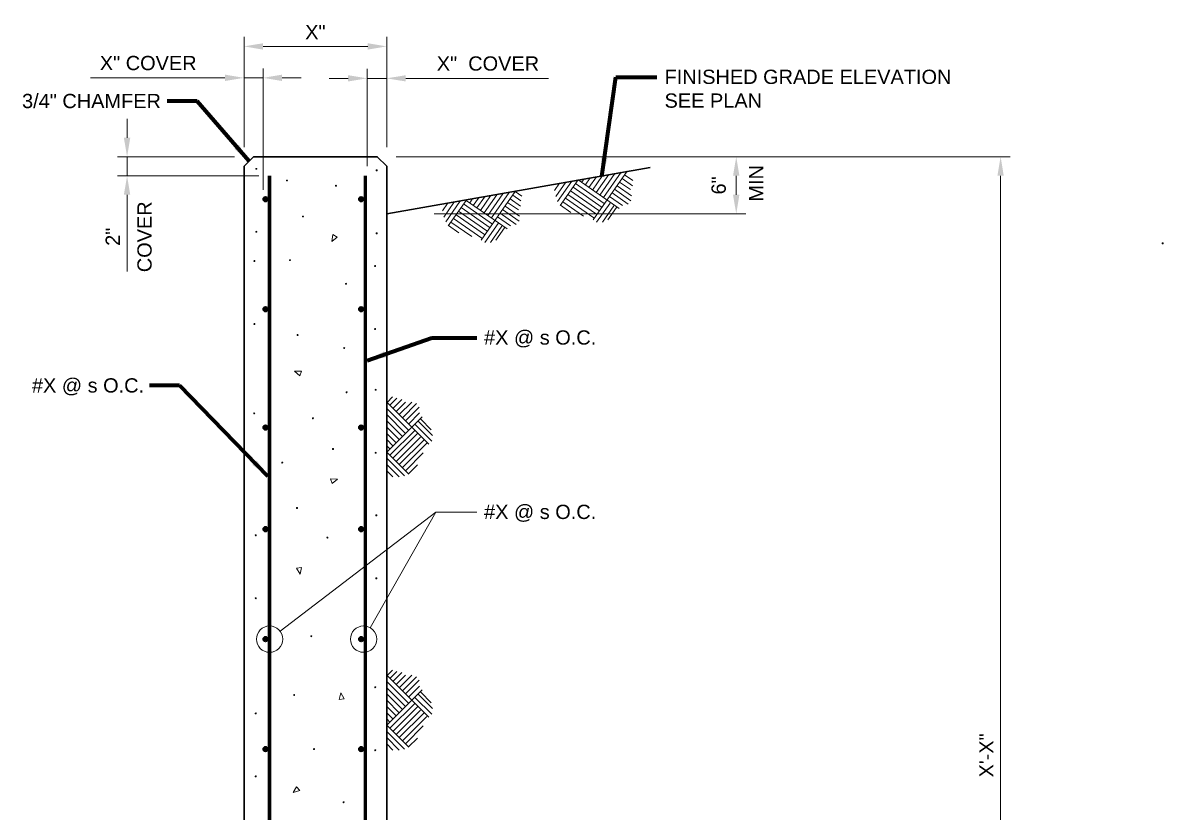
# Model space of a CAD drawing. Header units: inches. Extents: x -858 to -715, y 1483 to 1688.
# Drawn here: x -841.8 to -721.9, y 1604.5 to 1687.6 of the extents above; entities that cross this region are included whole.
import ezdxf

# ---------------------------------------------------------------- set-up
doc = ezdxf.new("R2010")
doc.units = ezdxf.units.IN
doc.header["$LTSCALE"] = 5
doc.header["$MEASUREMENT"] = 0
for name, color, linetype, lineweight in [('S-ANNO-DIMS', 1, 'Continuous', 20), ('S-ANNO-TEXT', 7, 'Continuous', 20), ('S-DETL', 3, 'Continuous', 30), ('S-DETL-PATT', 7, 'Continuous', 15)]:
    doc.layers.add(name, color=color, linetype=linetype, lineweight=lineweight)
doc.styles.add('Romans', font='arial.ttf')
doc.dimstyles.get("Standard").update_dxf_attribs({"dimtxt": 0.18, "dimasz": 0.18, "dimexe": 0.18, "dimexo": 0.0625, "dimgap": 0.09, "dimtad": 0, "dimtih": 1, "dimtoh": 1, "dimdec": 4, "dimzin": 0, "dimdsep": 46, "dimtxsty": 'Standard', "dimcen": 0.09, "dimadec": 0, "dimazin": 0, "dimtfac": 1, "dimtdec": 4, "dimtofl": 0, "dimtmove": 0, "dimatfit": 3, "dimfxl": 1, "dimtolj": 1, "dimtzin": 0, "dimarcsym": 0})

# ---------------------------------------------------------------- blocks, each defined once
blk = doc.blocks.new('*D5')
at = {"layer": 'Defpoints', "color": 0, "transparency": 16777216}
for p in [(-805.57, 1681.71), (-803.51, 1673.47), (-805.57, 1671.46)]:
    blk.add_point(p, dxfattribs=at)
at = {"layer": 'S-ANNO-DIMS', "transparency": 16777216}
for p, q in [((-805.57, 1672.46), (-805.57, 1682.71)), ((-803.51, 1674.47), (-803.51, 1682.71)), ((-807.57, 1681.71), (-809.57, 1681.71)), ((-805.57, 1681.71), (-803.51, 1681.71)), ((-801.51, 1681.71), (-786.51, 1681.71))]:
    blk.add_line(p, q, dxfattribs=at)
for points in [[(-807.57, 1682.04), (-807.57, 1681.38), (-805.57, 1681.71)], [(-801.51, 1682.04), (-801.51, 1681.38), (-803.51, 1681.71)]]:
    blk.add_solid(points, dxfattribs=at)
at = {"layer": 'S-ANNO-DIMS', "transparency": 16777216, "insert": (-792.87, 1683.26), "char_height": 1.5, "attachment_point": 5, "style": 'Romans'}
blk.add_mtext('\\A1;X"  COVER', dxfattribs=at)
blk = doc.blocks.new('*D6')
at = {"layer": 'Defpoints', "color": 0, "transparency": 16777216}
for p in [(-818.51, 1681.76), (-818.51, 1673.46), (-816.51, 1668.99)]:
    blk.add_point(p, dxfattribs=at)
at = {"layer": 'S-ANNO-DIMS', "transparency": 16777216}
for p, q in [((-818.51, 1674.46), (-818.51, 1682.76)), ((-816.51, 1669.99), (-816.51, 1682.76)), ((-820.51, 1681.76), (-834.65, 1681.76)), ((-816.51, 1681.76), (-818.51, 1681.76)), ((-814.51, 1681.76), (-812.51, 1681.76))]:
    blk.add_line(p, q, dxfattribs=at)
for points in [[(-820.51, 1682.1), (-820.51, 1681.43), (-818.51, 1681.76)], [(-814.51, 1682.1), (-814.51, 1681.43), (-816.51, 1681.76)]]:
    blk.add_solid(points, dxfattribs=at)
at = {"layer": 'S-ANNO-DIMS', "transparency": 16777216, "insert": (-828.58, 1683.31), "char_height": 1.5, "attachment_point": 5, "style": 'Romans'}
blk.add_mtext('\\A1;X" COVER', dxfattribs=at)
blk = doc.blocks.new('*D7')
at = {"layer": 'Defpoints', "color": 0, "transparency": 16777216}
for p in [(-818.51, 1673.46), (-830.8, 1671.46), (-815.94, 1671.46)]:
    blk.add_point(p, dxfattribs=at)
at = {"layer": 'S-ANNO-DIMS', "transparency": 16777216}
for p, q in [((-830.8, 1675.46), (-830.8, 1677.46)), ((-819.51, 1673.46), (-831.8, 1673.46)), ((-830.8, 1673.46), (-830.8, 1671.46)), ((-816.94, 1671.46), (-831.8, 1671.46)), ((-830.8, 1669.46), (-830.8, 1663.17))]:
    blk.add_line(p, q, dxfattribs=at)
for points in [[(-831.14, 1675.46), (-830.47, 1675.46), (-830.8, 1673.46)], [(-831.14, 1669.46), (-830.47, 1669.46), (-830.8, 1671.46)]]:
    blk.add_solid(points, dxfattribs=at)
at = {"layer": 'S-ANNO-DIMS', "transparency": 16777216, "insert": (-832.31, 1665.05), "char_height": 1.5, "attachment_point": 5, "rotation": 90, "style": 'Romans'}
blk.add_mtext('\\A1;2" ', dxfattribs=at)
blk = doc.blocks.new('*D8')
at = {"layer": 'Defpoints', "color": 0, "transparency": 16777216}
for p in [(-766.77, 1673.46), (-799.51, 1667.46), (-766.77, 1667.46)]:
    blk.add_point(p, dxfattribs=at)
at = {"layer": 'S-ANNO-DIMS', "transparency": 16777216}
for p, q in [((-766.77, 1671.46), (-766.77, 1669.46)), ((-798.51, 1667.46), (-765.77, 1667.46))]:
    blk.add_line(p, q, dxfattribs=at)
for points in [[(-767.11, 1671.46), (-766.44, 1671.46), (-766.77, 1673.46)], [(-767.11, 1669.46), (-766.44, 1669.46), (-766.77, 1667.46)]]:
    blk.add_solid(points, dxfattribs=at)
at = {"layer": 'S-ANNO-DIMS', "transparency": 16777216, "insert": (-768.61, 1670.45), "char_height": 1.5, "attachment_point": 5, "rotation": 90, "style": 'Romans'}
blk.add_mtext('\\A1;6"', dxfattribs=at)
blk = doc.blocks.new('*D9')
at = {"layer": 'Defpoints', "color": 0, "transparency": 16777216}
for p in [(-803.51, 1673.46), (-749.51, 1547.56), (-738.98, 1547.56)]:
    blk.add_point(p, dxfattribs=at)
at = {"layer": 'S-ANNO-DIMS', "transparency": 16777216}
for p, q in [((-802.51, 1673.46), (-737.98, 1673.46)), ((-738.98, 1671.46), (-738.98, 1549.56)), ((-748.51, 1547.56), (-737.98, 1547.56))]:
    blk.add_line(p, q, dxfattribs=at)
for points in [[(-739.32, 1671.46), (-738.65, 1671.46), (-738.98, 1673.46)], [(-739.32, 1549.56), (-738.65, 1549.56), (-738.98, 1547.56)]]:
    blk.add_solid(points, dxfattribs=at)
at = {"layer": 'S-ANNO-DIMS', "transparency": 16777216, "insert": (-740.48, 1610.51), "char_height": 1.5, "attachment_point": 5, "rotation": 90, "style": 'Romans'}
blk.add_mtext('\\A1;X\'-X" ', dxfattribs=at)
blk = doc.blocks.new('*D11')
at = {"layer": 'Defpoints', "color": 0, "transparency": 16777216}
for p in [(-818.51, 1685.07), (-818.51, 1673.46), (-803.51, 1674.47)]:
    blk.add_point(p, dxfattribs=at)
at = {"layer": 'S-ANNO-DIMS', "transparency": 16777216}
for p, q in [((-818.51, 1674.46), (-818.51, 1686.07)), ((-803.51, 1675.47), (-803.51, 1686.07)), ((-805.51, 1685.07), (-816.51, 1685.07))]:
    blk.add_line(p, q, dxfattribs=at)
for points in [[(-816.51, 1685.4), (-816.51, 1684.73), (-818.51, 1685.07)], [(-805.51, 1685.4), (-805.51, 1684.73), (-803.51, 1685.07)]]:
    blk.add_solid(points, dxfattribs=at)
at = {"layer": 'S-ANNO-DIMS', "transparency": 16777216, "insert": (-811.01, 1686.57), "char_height": 1.5, "attachment_point": 5, "style": 'Romans'}
blk.add_mtext('\\A1;X"', dxfattribs=at)

msp = doc.modelspace()

# ---------------------------------------------------------------- hatches: boundary and pattern name
at = {"layer": 'S-DETL'}
h = msp.add_hatch(color=256, dxfattribs=at)
h.dxf.hatch_style = 1
h.paths.add_polyline_path([(-816.507065, 1668.9942784, 1), (-816.007065, 1668.9942784, 1)])
h = msp.add_hatch(color=256, dxfattribs=at)
h.dxf.hatch_style = 1
h.paths.add_polyline_path([(-806.444565, 1668.9942784, 1), (-805.944565, 1668.9942784, 1)])
h = msp.add_hatch(color=256, dxfattribs=at)
h.dxf.hatch_style = 1
h.paths.add_polyline_path([(-816.007065, 1657.4295579, -1), (-816.507065, 1657.4295579, -1)])
h = msp.add_hatch(color=256, dxfattribs=at)
h.dxf.hatch_style = 1
h.paths.add_polyline_path([(-806.444565, 1657.4295579, 1), (-805.944565, 1657.4295579, 1)])
h = msp.add_hatch(color=256, dxfattribs=at)
h.dxf.hatch_style = 1
h.paths.add_polyline_path([(-816.007065, 1644.98306, -1), (-816.507065, 1644.98306, -1)])
h = msp.add_hatch(color=256, dxfattribs=at)
h.dxf.hatch_style = 1
h.paths.add_polyline_path([(-806.444565, 1644.98306, 1), (-805.944565, 1644.98306, 1)])
h = msp.add_hatch(color=256, dxfattribs=at)
h.dxf.hatch_style = 1
h.paths.add_polyline_path([(-816.007065, 1634.300117, -1), (-816.507065, 1634.300117, -1)])
h = msp.add_hatch(color=256, dxfattribs=at)
h.dxf.hatch_style = 1
h.paths.add_polyline_path([(-806.444565, 1634.300117, 1), (-805.944565, 1634.300117, 1)])
h = msp.add_hatch(color=256, dxfattribs=at)
h.dxf.hatch_style = 1
h.paths.add_polyline_path([(-816.007065, 1622.7353965, -1), (-816.507065, 1622.7353965, -1)])
h = msp.add_hatch(color=256, dxfattribs=at)
h.dxf.hatch_style = 1
h.paths.add_polyline_path([(-806.444565, 1622.7353965, 1), (-805.944565, 1622.7353965, 1)])
h = msp.add_hatch(color=256, dxfattribs=at)
h.dxf.hatch_style = 1
h.paths.add_polyline_path([(-816.007065, 1611.1706761, -1), (-816.507065, 1611.1706761, -1)])
h = msp.add_hatch(color=256, dxfattribs=at)
h.dxf.hatch_style = 1
h.paths.add_polyline_path([(-806.444565, 1611.1706761, 1), (-805.944565, 1611.1706761, 1)])

# ---------------------------------------------------------------- linework, layer by layer
at = {"layer": 'S-ANNO-DIMS'}
msp.add_line((-830.8031011, 1669.4586153), (-830.8031011, 1661.387674), dxfattribs=at)
at = {"layer": 'S-ANNO-TEXT'}
for points in [[(-814.7224466, 1623.5747208), (-798.3592268, 1636.0930107)], [(-805.2624506, 1623.9365851), (-798.3592268, 1636.0930107), (-794.0539459, 1636.0930107)]]:
    msp.add_lwpolyline(points, dxfattribs=at)
for centre in [(-815.819565, 1622.7353965), (-805.944565, 1622.7353965)]:
    msp.add_circle(centre, 1.3813522, dxfattribs=at)
at = {"layer": 'S-DETL'}
msp.add_line((-803.507065, 1667.4586153), (-775.8253686, 1672.3396453), dxfattribs=at)
msp.add_lwpolyline([(-818.507065, 1547.5647135), (-818.507065, 1672.4586153), (-817.507065, 1673.4586153), (-804.507065, 1673.4586153), (-803.507065, 1672.4586153), (-803.507065, 1547.5647135)], dxfattribs=at)
at = {"layer": 'S-DETL', "const_width": 0.375}
for points in [[(-815.819565, 1671.4586153), (-815.819565, 1547.5647135)], [(-805.757065, 1671.4586153), (-805.757065, 1547.5647135)]]:
    msp.add_lwpolyline(points, dxfattribs=at)
at = {"layer": 'S-DETL'}
for centre in [(-816.257065, 1668.9942784), (-806.194565, 1668.9942784), (-816.257065, 1657.4295579), (-806.194565, 1657.4295579), (-816.257065, 1644.98306), (-806.194565, 1644.98306), (-816.257065, 1634.300117), (-806.194565, 1634.300117), (-816.257065, 1622.7353965), (-806.194565, 1622.7353965), (-816.257065, 1611.1706761), (-806.194565, 1611.1706761)]:
    msp.add_circle(centre, 0.25, dxfattribs=at)
at = {"layer": 'S-DETL-PATT'}
for p, q in [((-785.2747996, 1668.3282414), (-783.3996658, 1671.0205505)), ((-783.3996658, 1671.0205505), (-779.0853057, 1668.015694)), ((-783.0193223, 1670.7556496), (-782.7544215, 1671.1359932)), ((-782.6389788, 1670.4907488), (-782.1091771, 1671.2514358)), ((-782.2586353, 1670.2258479), (-781.4639327, 1671.3668785)), ((-781.8782918, 1669.9609471), (-780.8186883, 1671.4823212)), ((-781.8048989, 1666.8223385), (-778.2377109, 1671.9440918)), ((-781.4979482, 1669.6960462), (-780.173444, 1671.5977638)), ((-781.1176047, 1669.4311454), (-779.5281996, 1671.7132065)), ((-780.7372612, 1669.1662445), (-778.8829552, 1671.8286492)), ((-778.7675126, 1671.1834048), (-777.673957, 1670.4217604)), ((-778.5026117, 1671.5637483), (-777.6464665, 1670.967455)), ((-793.5734573, 1664.6816753), (-790.0062693, 1669.8034287)), ((-789.9987853, 1669.7980062), (-789.3206979, 1669.3257262)), ((-785.8652007, 1669.9135355), (-785.3353989, 1670.6742225)), ((-785.749758, 1669.2682911), (-784.6901546, 1670.7896652)), ((-785.5449113, 1668.7514127), (-784.0449102, 1670.9051078)), ((-784.1943684, 1669.8795199), (-781.2253199, 1667.8116362)), ((-783.9294675, 1670.2598635), (-780.8812805, 1668.1368686)), ((-783.6645667, 1670.640207), (-780.636167, 1668.5309935)), ((-779.5622151, 1670.0423742), (-777.8355697, 1668.8398038)), ((-779.2973143, 1670.4227177), (-777.7759402, 1669.3631143)), ((-779.0324134, 1670.8030613), (-777.8913829, 1670.0083587)), ((-797.5183164, 1667.127628), (-796.458713, 1668.6490021)), ((-797.3134697, 1666.6107496), (-795.8134687, 1668.7644447)), ((-797.0433581, 1666.1875783), (-795.1682243, 1668.8798874)), ((-795.1682243, 1668.8798874), (-790.8538641, 1665.8750309)), ((-794.7878808, 1668.6149865), (-794.5229799, 1668.9953301)), ((-794.4075372, 1668.3500857), (-793.8777355, 1669.1107727)), ((-794.0271937, 1668.0851848), (-793.2324912, 1669.2262154)), ((-793.6468502, 1667.820284), (-792.5872468, 1669.341658)), ((-793.2665067, 1667.5553831), (-791.9420024, 1669.4571007)), ((-792.8861632, 1667.2904823), (-791.2967581, 1669.5725434)), ((-792.5058197, 1667.0255814), (-790.6515137, 1669.687986)), ((-790.8009719, 1668.6623981), (-789.6599413, 1667.8676956)), ((-790.536071, 1669.0427417), (-789.4425154, 1668.2810973)), ((-790.2711702, 1669.4230852), (-789.415025, 1668.8267919)), ((-784.989071, 1668.7384894), (-782.8113842, 1667.2217716)), ((-784.7241701, 1669.1188329), (-781.7551216, 1667.0509492)), ((-784.4592692, 1669.4991764), (-781.4704348, 1667.4175193)), ((-780.0920168, 1669.2816872), (-778.7412729, 1668.3409169)), ((-779.827116, 1669.6620307), (-778.1400438, 1668.4870152)), ((-797.6337591, 1667.7728724), (-797.1039574, 1668.5335594)), ((-795.9629268, 1667.7388568), (-792.9938783, 1665.6709731)), ((-795.698026, 1668.1192003), (-792.6498389, 1665.9962054)), ((-795.4331251, 1668.4995439), (-792.4047255, 1666.3903304)), ((-791.5956744, 1667.5213676), (-789.9086023, 1666.3463521)), ((-791.3307736, 1667.9017111), (-789.6041281, 1666.6991407)), ((-791.0658727, 1668.2820546), (-789.5444987, 1667.2224512)), ((-785.2539718, 1668.3581459), (-784.1644017, 1667.5992844)), ((-781.4433524, 1666.5705223), (-780.0378812, 1668.5884919)), ((-780.8409826, 1666.5917023), (-779.6422003, 1668.3129089)), ((-780.2608677, 1666.834041), (-779.3652246, 1668.1200014)), ((-797.0225303, 1666.2174828), (-795.9329602, 1665.4586213)), ((-796.7576294, 1666.5978263), (-794.5799426, 1665.0811085)), ((-796.4927286, 1666.9781698), (-793.52368, 1664.9102861)), ((-796.2278277, 1667.3585133), (-793.2389932, 1665.2768562)), ((-793.2119108, 1664.4298592), (-791.8064396, 1666.4478287)), ((-791.8605753, 1667.1410241), (-790.5098314, 1666.2002537)), ((-792.6095411, 1664.4510392), (-791.4107588, 1666.1722458)), ((-792.0294261, 1664.6933779), (-791.1337831, 1665.9793383)), ((-799.093609, 1643.2401165), (-803.507065, 1647.6535725)), ((-803.474946, 1647.6214535), (-802.8906257, 1648.2057656)), ((-803.17932, 1647.3258274), (-802.4415658, 1648.0635734)), ((-802.8515749, 1646.9980824), (-801.9092423, 1647.9404068)), ((-802.5238298, 1646.6703373), (-801.5405946, 1647.6535725)), ((-802.1960848, 1646.3425922), (-800.8851045, 1647.6535725)), ((-801.8683397, 1646.0148472), (-800.3804754, 1647.5027114)), ((-801.5405946, 1645.6871021), (-800.086824, 1647.1408645)), ((-801.2128496, 1644.7038669), (-803.507065, 1646.9980824)), ((-801.5405946, 1644.3761218), (-803.507065, 1646.3425922)), ((-803.507065, 1642.4096515), (-799.7893462, 1646.1273702)), ((-801.2128496, 1645.359357), (-800.0488958, 1646.5233027)), ((-798.8331992, 1644.7620744), (-799.9413216, 1645.8701969)), ((-801.8683397, 1644.0483768), (-803.507065, 1645.6871021)), ((-802.1960848, 1643.7206317), (-803.507065, 1645.031612)), ((-803.17932, 1642.0819064), (-800.5697236, 1644.6915027)), ((-798.7820546, 1643.5516628), (-800.5209552, 1645.2905633)), ((-798.6968163, 1644.1483472), (-800.1799938, 1645.6315247)), ((-802.5238298, 1643.3928867), (-803.507065, 1644.3761218)), ((-802.8515749, 1643.0651416), (-803.507065, 1643.7206317)), ((-802.8515749, 1641.7541613), (-800.2249276, 1644.3808086)), ((-802.5238298, 1641.4264163), (-799.9653699, 1643.984868)), ((-802.1960848, 1641.0986712), (-799.6205821, 1643.6741739)), ((-803.17932, 1642.7373965), (-803.507065, 1643.0651416)), ((-801.1870806, 1640.0896671), (-803.507065, 1642.4096515)), ((-801.8683397, 1640.7709261), (-799.3098798, 1643.3293779)), ((-801.5405946, 1640.4431811), (-799.6640575, 1642.31971)), ((-801.6512086, 1639.8983049), (-803.507065, 1641.7541613)), ((-802.1960848, 1639.787691), (-803.507065, 1641.0986712)), ((-801.2128496, 1640.115436), (-800.2739583, 1641.0543273)), ((-802.8515749, 1639.787691), (-803.507065, 1640.4431811)), ((-803.474946, 1618.9027728), (-802.8906257, 1619.4870849)), ((-799.093609, 1614.5214358), (-803.507065, 1618.9348918)), ((-801.2128496, 1615.9851862), (-803.507065, 1618.2794017)), ((-803.17932, 1618.6071468), (-802.4415658, 1619.3448927)), ((-802.8515749, 1618.2794017), (-801.9092423, 1619.2217261)), ((-802.5238298, 1617.9516566), (-801.5405946, 1618.9348918)), ((-802.1960848, 1617.6239116), (-800.8851045, 1618.9348918)), ((-801.8683397, 1617.2961665), (-800.3804754, 1618.7840308)), ((-801.5405946, 1616.9684214), (-800.086824, 1618.4221838)), ((-801.5405946, 1615.6574412), (-803.507065, 1617.6239116)), ((-803.507065, 1613.6909708), (-799.7893462, 1617.4086896)), ((-801.2128496, 1616.6406764), (-800.0488958, 1617.804622)), ((-798.8331992, 1616.0433938), (-799.9413216, 1617.1515162)), ((-801.8683397, 1615.3296961), (-803.507065, 1616.9684214)), ((-802.1960848, 1615.0019511), (-803.507065, 1616.3129313)), ((-803.17932, 1613.3632257), (-800.5697236, 1615.9728221)), ((-798.7820546, 1614.8329821), (-800.5209552, 1616.5718827)), ((-798.6968163, 1615.4296666), (-800.1799938, 1616.9128441)), ((-802.5238298, 1614.674206), (-803.507065, 1615.6574412)), ((-802.8515749, 1614.3464609), (-803.507065, 1615.0019511)), ((-802.8515749, 1613.0354807), (-800.2249276, 1615.6621279)), ((-802.5238298, 1612.7077356), (-799.9653699, 1615.2661873)), ((-802.1960848, 1612.3799905), (-799.6205821, 1614.9554932)), ((-803.17932, 1614.0187159), (-803.507065, 1614.3464609)), ((-801.1870806, 1611.3709864), (-803.507065, 1613.6909708)), ((-801.8683397, 1612.0522455), (-799.3098798, 1614.6106972)), ((-801.5405946, 1611.7245004), (-799.6640575, 1613.6010294)), ((-801.6512086, 1611.1796242), (-803.507065, 1613.0354807)), ((-802.1960848, 1611.0690103), (-803.507065, 1612.3799905)), ((-801.2128496, 1611.3967553), (-800.2739583, 1612.3356466)), ((-802.8515749, 1611.0690103), (-803.507065, 1611.7245004))]:
    msp.add_line(p, q, dxfattribs=at)
at = {"layer": 'S-DETL-PATT', "flags": 128}
for points in [[(-817.205861, 1672.1419623, -1), (-817.2238648, 1672.2440672, -1)], [(-813.9910844, 1670.9152274, -1), (-814.0090882, 1671.0173323, -1)], [(-804.5631887, 1671.9810029, -1), (-804.5811926, 1672.0831078, -1)], [(-808.8370505, 1670.35674, -1), (-808.8550543, 1670.4588449, -1)], [(-812.3144688, 1667.1299356, -1), (-812.3324727, 1667.2320404, -1)], [(-817.205861, 1665.5209146, -1), (-817.2238648, 1665.6230195, -1)], [(-804.5631887, 1665.3599552, -1), (-804.5811926, 1665.4620601, -1)], [(-721.935052, 1664.3036164, -1), (-721.9530558, 1664.4057213, -1)], [(-813.6806011, 1662.5379447, -1), (-813.698605, 1662.6400496, -1)], [(-817.407181, 1662.4440595, -1), (-817.4251849, 1662.5461644, -1)], [(-804.7242423, 1661.9209374, -1), (-804.7422462, 1662.0230423, -1)], [(-807.7814015, 1660.0557864, -1), (-807.7994053, 1660.1578912, -1)], [(-817.407181, 1655.8230118, -1), (-817.4251849, 1655.9251167, -1)], [(-812.8733447, 1654.657091, -1), (-812.8913485, 1654.7591958, -1)], [(-804.7242423, 1655.2998897, -1), (-804.7422462, 1655.4019946, -1)], [(-807.9676914, 1653.2919046, -1), (-807.9856952, 1653.3940094, -1)], [(-807.7193048, 1648.637858, -1), (-807.7373087, 1648.7399629, -1)], [(-804.6608361, 1648.9058724, -1), (-804.6788399, 1649.0079773, -1)], [(-817.4300505, 1646.4213761, -1), (-817.4480543, 1646.523481, -1)], [(-811.2588258, 1645.9074852, -1), (-811.2768297, 1646.0095901, -1)], [(-809.1475337, 1642.6806807, -1), (-809.1655376, 1642.7827856, -1)], [(-804.6608361, 1642.2848247, -1), (-804.6788399, 1642.3869296, -1)], [(-814.4878636, 1641.2534387, -1), (-814.5058674, 1641.3555435, -1)], [(-812.9354413, 1636.4752863, -1), (-812.9534452, 1636.5773911, -1)], [(-804.5963726, 1635.6985996, -1), (-804.6143764, 1635.8007044, -1)], [(-817.2678075, 1633.611316, -1), (-817.2858113, 1633.7134209, -1)], [(-809.7372627, 1633.3685065, -1), (-809.7552665, 1633.4706114, -1)], [(-804.5963726, 1629.0775519, -1), (-804.6143764, 1629.1796567, -1)], [(-817.2678075, 1626.9902683, -1), (-817.2858113, 1627.0923732, -1)], [(-811.4342006, 1622.9931962, -1), (-811.4522045, 1623.0953011, -1)], [(-804.7082271, 1617.6246721, -1), (-804.7262309, 1617.726777, -1)], [(-813.2309546, 1616.8079141, -1), (-813.2489584, 1616.910019, -1)], [(-817.2678075, 1614.8698345, -1), (-817.2858113, 1614.9719393, -1)], [(-811.1347406, 1611.1214455, -1), (-811.1527445, 1611.2235504, -1)], [(-804.7082271, 1611.0036244, -1), (-804.7262309, 1611.1057293, -1)], [(-817.2678075, 1608.2487868, -1), (-817.2858113, 1608.3508916, -1)], [(-808.0403307, 1605.5347385, -1), (-808.0583346, 1605.6368434, -1)]]:
    msp.add_lwpolyline(points, format="xyb", close=True, dxfattribs=at)
for points in [[(-808.7035308, 1665.0078455), (-809.2846791, 1664.5610347), (-809.1601165, 1665.2773238)], [(-812.6485047, 1650.4112856), (-813.1894428, 1650.9060171), (-812.4624057, 1650.9077292)], [(-809.4086781, 1639.5977493), (-808.6762882, 1639.5664712), (-809.2321304, 1639.0978293)], [(-812.4562612, 1630.2722341), (-812.6142422, 1629.5564022), (-812.9792435, 1630.1851787)], [(-808.4973813, 1616.3847336), (-808.3394003, 1617.1005655), (-807.974399, 1616.4717889)], [(-812.6395783, 1606.8107873), (-813.3384974, 1606.589687), (-812.9764616, 1607.2201756)]]:
    msp.add_lwpolyline(points, close=True, dxfattribs=at)

# ---------------------------------------------------------------- texts
at = {"layer": 'S-ANNO-DIMS', "char_height": 1.49999999, "rotation": 90, "style": 'Romans'}
for s, insert, attachment_point in [('\\A1;MIN', (-765.4277183, 1668.7486453), 1), ('\\A1;COVER', (-829.7197677, 1665.0481447), 2)]:
    msp.add_mtext(s, dxfattribs=dict(at, insert=insert, attachment_point=attachment_point))
at = {"layer": 'S-ANNO-TEXT', "char_height": 1.499999989, "attachment_point": 1, "style": 'Romans'}
for s, insert in [('FINISHED GRADE ELEVATION\\PSEE PLAN', (-774.3062306, 1682.6188765)), ('\\A1;3/4" CHAMFER', (-841.8423469, 1680.0767437)), ('\\A1;#X @ s O.C.', (-793.2778545, 1655.2069494)), ('\\A1;#X @ s O.C.', (-840.8045205, 1650.1677543)), ('\\A1;#X @ s O.C.', (-793.2778545, 1636.8691021))]:
    msp.add_mtext(s, dxfattribs=dict(at, insert=insert))

# ---------------------------------------------------------------- dimensions: what is measured, and where the dimension line sits
at = {"layer": 'S-ANNO-DIMS'}
for base, p1, p2, angle, text, override, picture, middle in [((-818.507065, 1685.0666181), (-803.507065, 1674.4693104), (-818.507065, 1673.4586153), 180, 'X"', {"dimscale": 16, "dimtxt": 0.09375, "dimasz": 0.125, "dimexe": 0.0625, "dimgap": 0.0625, "dimtih": 0, "dimtoh": 0, "dimdec": 5, "dimlfac": 1, "dimrnd": 0.03125, "dimzin": 7, "dimlunit": 4, "dimtxsty": 'Romans', "dimcen": 0.125, "dimclrd": 256, "dimclre": 256, "dimclrt": 256, "dimadec": 4, "dimtdec": 5, "dimtofl": 1, "dimtvp": 1, "dimfrac": 2, "dimtzin": 3, "dimlwd": 65535, "dimlwe": 65535}, '*D11', (-811.007065, 1685.0666181)), ((-818.507065, 1681.7626229), (-816.507065, 1668.9942784), (-818.507065, 1673.4586153), 180, 'X" COVER', {"dimscale": 16, "dimtxt": 0.09375, "dimasz": 0.125, "dimexe": 0.0625, "dimgap": 0.0625, "dimtih": 0, "dimtoh": 0, "dimdec": 5, "dimlfac": 1, "dimrnd": 0.03125, "dimzin": 7, "dimlunit": 4, "dimtxsty": 'Romans', "dimcen": 0.125, "dimclrd": 256, "dimclre": 256, "dimclrt": 256, "dimadec": 4, "dimtdec": 5, "dimtofl": 1, "dimtvp": 1, "dimfrac": 2, "dimtzin": 3, "dimlwd": 65535, "dimlwe": 65535}, '*D6', (-828.5769831, 1681.7626229)), ((-805.569565, 1681.7116028), (-803.507065, 1673.4693104), (-805.569565, 1671.4586153), 180, 'X"  COVER', {"dimscale": 16, "dimtxt": 0.09375, "dimasz": 0.125, "dimexe": 0.0625, "dimgap": 0.0625, "dimtih": 0, "dimtoh": 0, "dimdec": 5, "dimlfac": 1, "dimrnd": 0.03125, "dimzin": 7, "dimlunit": 4, "dimtxsty": 'Romans', "dimcen": 0.125, "dimclrd": 256, "dimclre": 256, "dimclrt": 256, "dimadec": 4, "dimtdec": 5, "dimtofl": 1, "dimtvp": 1, "dimfrac": 2, "dimtzin": 3, "dimlwd": 65535, "dimlwe": 65535}, '*D5', (-792.8727309, 1681.7116028)), ((-830.8031011, 1671.4586153), (-818.507065, 1673.4586153), (-815.9357141, 1671.4586153), 270, '2" ', {"dimscale": 16, "dimtxt": 0.09375, "dimasz": 0.125, "dimexe": 0.0625, "dimgap": 0.0625, "dimtih": 0, "dimtoh": 0, "dimdec": 5, "dimlfac": 1, "dimrnd": 0.03125, "dimzin": 7, "dimlunit": 4, "dimtxsty": 'Romans', "dimcen": 0.125, "dimclrd": 256, "dimclre": 256, "dimclrt": 256, "dimadec": 4, "dimtdec": 5, "dimtofl": 1, "dimtvp": 1, "dimfrac": 2, "dimtzin": 3, "dimlwd": 65535, "dimlwe": 65535}, '*D7', (-830.8031011, 1665.0481447)), ((-738.9825507, 1547.5647135), (-803.507065, 1673.4586153), (-749.507065, 1547.5647135), 270, 'X\'-X" ', {"dimscale": 16, "dimtxt": 0.09375, "dimasz": 0.125, "dimexe": 0.0625, "dimgap": 0.0625, "dimtih": 0, "dimtoh": 0, "dimdec": 5, "dimlfac": 1, "dimrnd": 0.03125, "dimzin": 7, "dimlunit": 4, "dimtxsty": 'Romans', "dimcen": 0.125, "dimclrd": 256, "dimclre": 256, "dimclrt": 256, "dimadec": 4, "dimtdec": 5, "dimtofl": 1, "dimtvp": 1, "dimfrac": 2, "dimtzin": 3, "dimlwd": 65535, "dimlwe": 65535}, '*D9', (-738.9825507, 1610.5116644)), ((-766.7742516, 1667.4586153), (-766.7742516, 1673.4586153), (-799.507065, 1667.4586153), 270, '6"', {"dimscale": 16, "dimtxt": 0.09375, "dimasz": 0.125, "dimexe": 0.0625, "dimgap": 0.0625, "dimtih": 0, "dimtoh": 0, "dimdec": 5, "dimlfac": 1, "dimrnd": 0.03125, "dimzin": 7, "dimlunit": 4, "dimtxsty": 'Romans', "dimcen": 0.125, "dimclrd": 256, "dimclre": 256, "dimclrt": 256, "dimadec": 4, "dimtdec": 5, "dimtofl": 1, "dimtmove": 2, "dimtvp": 1, "dimfrac": 2, "dimtzin": 3, "dimlwd": 65535, "dimlwe": 65535}, '*D8', (-768.6127544, 1670.4452606))]:
    dim = msp.add_linear_dim(base=base, p1=p1, p2=p2, angle=angle, text=text, dimstyle='Standard', override=override, dxfattribs=at)
    dim.commit()
    dim.dimension.update_dxf_attribs({"geometry": picture, "text_midpoint": middle, "dimtype": 128})

# ---------------------------------------------------------------- leaders
at = {"layer": 'S-ANNO-TEXT'}
for points in [[(-780.8958683, 1671.3715065), (-779.4099548, 1681.8301535), (-775.1078394, 1681.8301535)], [(-817.979438, 1672.9862423), (-823.4207268, 1679.3006523), (-826.5809213, 1679.3006523)], [(-805.569565, 1652.0221087), (-798.7840692, 1654.430858), (-794.0539459, 1654.430858)], [(-816.007065, 1639.8541103), (-825.279558, 1649.3916629), (-828.4397525, 1649.3916629)]]:
    msp.add_leader(points, dimstyle='Standard', override={"dimscale": 16, "dimtxt": 0.09375, "dimasz": 0.125, "dimexe": 0.0625, "dimgap": 0.0625, "dimtad": 0, "dimtih": 0, "dimtoh": 0, "dimdec": 5, "dimlfac": 16, "dimrnd": 0.03125, "dimzin": 7, "dimlunit": 4, "dimtxsty": 'Romans', "dimcen": 0.125, "dimclrd": 256, "dimclre": 256, "dimclrt": 256, "dimadec": 4, "dimtdec": 5, "dimtofl": 1, "dimtvp": 1, "dimfrac": 2, "dimtzin": 3, "dimlwd": 65535, "dimlwe": 65535}, dxfattribs=at)

doc.saveas('drawing.dxf')
